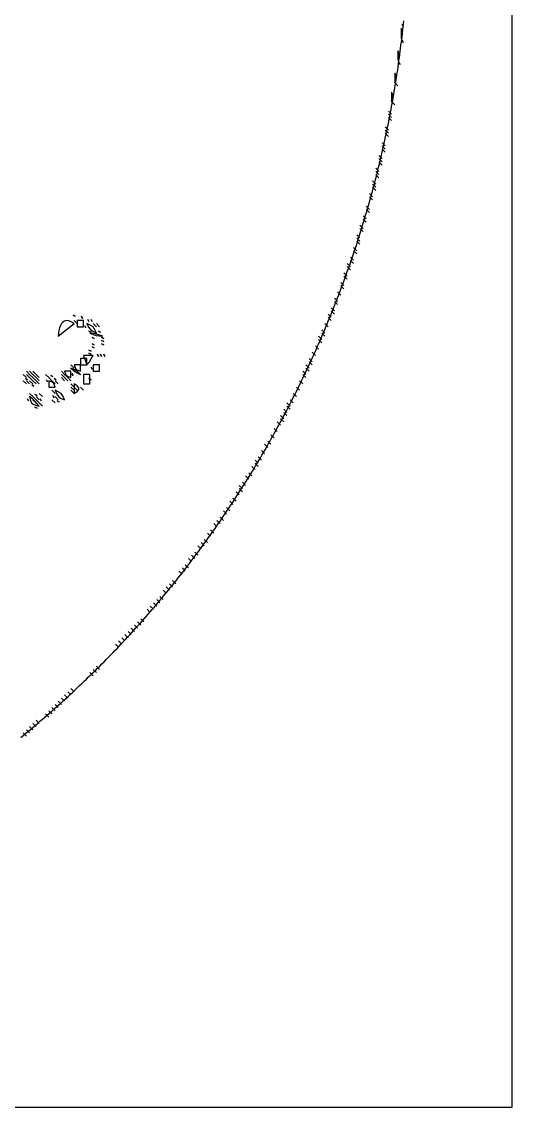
# Model space of a CAD drawing. Extents: x 0 to 750, y 0 to 750.
# Drawn here: x 595.5 to 750, y 0 to 342.2 of the extents above; entities that cross this region are included whole.
import ezdxf

# ---------------------------------------------------------------- set-up
doc = ezdxf.new("R2010")
doc.units = 0
for name, color, linetype in [('C19', 19, 'CONTINUOUS'), ('C250', 250, 'CONTINUOUS'), ('C251', 251, 'CONTINUOUS'), ('C252', 252, 'CONTINUOUS'), ('C253', 253, 'CONTINUOUS'), ('C254', 254, 'CONTINUOUS'), ('C27', 27, 'CONTINUOUS'), ('C28', 28, 'CONTINUOUS'), ('C37', 37, 'CONTINUOUS'), ('C39', 39, 'CONTINUOUS'), ('C47', 47, 'CONTINUOUS'), ('C59', 59, 'CONTINUOUS'), ('C7', 7, 'CONTINUOUS')]:
    doc.layers.add(name, color=color, linetype=linetype)

msp = doc.modelspace()

# ---------------------------------------------------------------- linework, layer by layer
at = {"layer": 'C19'}
for points in [[(616, 247), (616.5785, 245.8609), (617.1166, 245.1544), (617.8464, 244.6207), (619, 244), (618.4504, 245.2381), (617.9591, 245.9591), (617.2381, 246.4504), (616, 247)], [(604, 230), (605, 229), (604, 230)], [(612, 227), (613, 226), (612, 227)]]:
    msp.add_lwpolyline(points, dxfattribs=at)
at = {"layer": 'C250'}
for points in [[(715.6666, 340.6666), (715.3333, 341.3333)], [(715.333313, 341.333344), (715.6667, 340.6666)], [(711, 314), (712, 313), (711, 314)], [(710, 309), (711, 308), (710, 309)], [(709, 304), (710, 303), (709, 304)], [(708, 300), (709, 299), (708, 300)], [(705, 288), (706, 287), (705, 288)], [(703, 281), (704, 280), (703, 281)], [(696, 260), (697, 259), (696, 260)], [(611.666687, 249.666672), (612.3333, 249.3333), (611.6667, 249.6666)], [(614.6666, 248.6666), (614.3333, 249.3333)], [(614.333313, 249.333328), (614.6667, 248.6666)], [(619, 247), (620, 246), (619, 247)], [(690, 245), (691, 244), (690, 245)], [(617.666687, 242.666672), (618.3333, 242.3333), (617.6667, 242.6666)], [(620.666687, 240.666672), (621.3333, 240.3333), (620.6667, 240.6666)], [(619.6666, 236.6666), (619.3333, 237.3333)], [(619.333313, 237.333328), (619.6667, 236.6666)], [(621.6666, 236.6666), (621.3333, 237.3333)], [(621.333313, 237.333328), (621.6667, 236.6666)], [(687, 238), (688, 237), (687, 238)], [(611, 233), (611.97, 232.1021), (612.7917, 231.5566), (614, 231), (613.0298, 231.8978), (612.2082, 232.4432), (611, 233)], [(686, 236), (687, 235), (686, 236)], [(596, 231), (597, 230), (596, 231)], [(598, 231), (599, 230), (598, 231)], [(608, 230), (609, 229), (608, 230)], [(616.666687, 229.666672), (617.3333, 229.3333), (616.6667, 229.6666)], [(598.666687, 227.666672), (599.3333, 227.3333), (598.6667, 227.6666)], [(600, 229), (601, 228), (600, 229)], [(606, 229), (607, 228), (606, 229)], [(611, 228), (612, 227), (611, 228)], [(599, 224), (600, 223), (599, 224)], [(605, 223), (606, 222), (605, 223)], [(676, 216), (677, 215), (676, 216)], [(677, 218), (678, 217), (677, 218)], [(672, 209), (673, 208), (672, 209)], [(666, 199), (667, 198), (666, 199)], [(654, 181), (655, 180), (654, 181)], [(645, 169), (646, 168), (645, 169)], [(641, 164), (642, 163), (641, 164)], [(636, 158), (637, 157), (636, 158)], [(627, 148), (628, 147), (627, 148)], [(628, 149), (629, 148), (628, 149)], [(608, 129), (609, 128), (608, 129)], [(609, 130), (610, 129), (609, 130)], [(599, 121), (600, 120), (599, 121)]]:
    msp.add_lwpolyline(points, dxfattribs=at)
at = {"layer": 'C251'}
for points in [[(714, 333), (714, 330), (714.464, 331.123), (714.464, 331.8769), (714, 333)], [(713, 326), (713, 323), (713.464, 324.123), (713.464, 324.8769), (713, 326)], [(712, 320), (712, 317), (712.464, 318.123), (712.464, 318.8769), (712, 320)], [(711, 313), (712, 312), (711, 313)], [(710, 308), (711, 307), (710, 308)], [(708, 299), (709, 298), (708, 299)], [(707, 295), (708, 294), (707, 295)], [(706, 291), (707, 290), (706, 291)], [(704, 284), (705, 283), (704, 284)], [(701, 274), (702, 273), (701, 274)], [(702, 277), (703, 276), (702, 277)], [(700, 271), (701, 270), (700, 271)], [(699, 268), (700, 267), (699, 268)], [(698, 265), (699, 264), (698, 265)], [(695, 257), (696, 256), (695, 257)], [(693, 252), (694, 251), (693, 252)], [(616.6666, 247.6666), (616.3333, 248.3333)], [(616.333313, 248.333328), (616.6667, 247.6666)], [(691, 247), (692, 246), (691, 247)], [(615.6666, 245.6666), (615.3333, 246.3333)], [(615.333313, 246.333328), (615.6667, 245.6666)], [(616.666687, 244.666672), (617.3333, 244.3333), (616.6667, 244.6666)], [(619.666687, 244.666672), (620.3333, 244.3333), (619.6667, 244.6666)], [(617.666687, 240.666672), (618.3333, 240.3333), (617.6667, 240.6666)], [(688, 240), (689, 239), (688, 240)], [(614, 236), (614, 234), (616, 234), (616, 236), (614, 236)], [(597, 232), (598, 231), (597, 232)], [(599, 230), (600, 229), (599, 230)], [(603, 231), (604, 230), (603, 231)], [(605.666687, 229.666672), (606.3333, 229.3333), (605.6667, 229.6666)], [(608, 232), (609, 231), (608, 232)], [(604, 229), (604, 227), (606, 227), (605.6025, 228.1241), (605.1241, 228.6025), (604, 229)], [(611, 226), (612, 225), (611, 226)], [(598, 225), (599, 224), (598, 225)], [(600, 224), (601, 223), (600, 224)], [(601, 222), (602, 221), (601, 222)], [(675, 214), (676, 213), (675, 214)], [(671, 207), (672, 206), (671, 207)], [(668, 202), (669, 201), (668, 202)], [(663, 194), (664, 193), (663, 194)], [(661, 191), (662, 190), (661, 191)], [(657, 185), (658, 184), (657, 185)], [(659, 188), (660, 187), (659, 188)], [(652, 178), (653, 177), (652, 178)], [(649, 174), (650, 173), (649, 174)], [(637, 159), (638, 158), (637, 159)], [(630, 151), (631, 150), (630, 151)], [(629, 150), (630, 149), (629, 150)], [(606, 127), (607, 126), (606, 127)], [(607, 128), (608, 127), (607, 128)], [(598, 120), (599, 119), (598, 120)]]:
    msp.add_lwpolyline(points, dxfattribs=at)
at = {"layer": 'C252'}
for points in [[(715, 340), (715, 337), (715.464, 338.123), (715.464, 338.8769), (715, 340)], [(709, 303), (710, 302), (709, 303)], [(705, 287), (706, 286), (705, 287)], [(703, 280), (704, 279), (703, 280)], [(697, 262), (698, 261), (697, 262)], [(694, 254), (695, 253), (694, 254)], [(612, 248), (613, 247), (612, 248)], [(618, 247), (619, 246), (618, 247)], [(692, 249), (693, 248), (692, 249)], [(620.666687, 241.666672), (621.3333, 241.3333), (620.6667, 241.6666)], [(689, 242), (690, 241), (689, 242)], [(616.666687, 238.666672), (617.3333, 238.3333), (616.6667, 238.6666)], [(616.666687, 237.666672), (617.3333, 237.3333), (616.6667, 237.6666)], [(620.6666, 236.6666), (620.3333, 237.3333)], [(620.333313, 237.333328), (620.6667, 236.6666)], [(612, 234), (612.3973, 232.8758), (612.8758, 232.3973), (614, 232), (614, 234), (612, 234)], [(618, 234), (618, 232), (620, 232), (620, 234), (618, 234)], [(596.666687, 229.666672), (597.3333, 229.3333), (596.6667, 229.6666)], [(598, 230), (599, 229), (598, 230)], [(599, 232), (600, 231), (599, 232)], [(600, 231), (601, 230), (600, 231)], [(610, 230), (611, 229), (610, 230)], [(615, 231), (615, 228), (617, 228), (617, 231), (615, 231)], [(684, 231), (685, 230), (684, 231)], [(606, 226), (606.5495, 224.7618), (607.0408, 224.0408), (607.7618, 223.5494), (609, 223), (608.4504, 224.2381), (607.9591, 224.9591), (607.2381, 225.4504), (606, 226)], [(682, 227), (683, 226), (682, 227)], [(683, 229), (684, 228), (683, 229)], [(680, 223), (681, 222), (680, 223)], [(681, 225), (682, 224), (681, 225)], [(674, 212), (675, 211), (674, 212)], [(670, 205), (671, 204), (670, 205)], [(665, 197), (666, 196), (665, 197)], [(655, 182), (656, 181), (655, 182)], [(646, 170), (647, 169), (646, 170)], [(642, 165), (643, 164), (642, 165)], [(638, 160), (639, 159), (638, 160)], [(631, 152), (632, 151), (631, 152)], [(605, 126), (606, 125), (605, 126)]]:
    msp.add_lwpolyline(points, dxfattribs=at)
at = {"layer": 'C253'}
for points in [[(713, 323), (714, 322), (713, 323)], [(712, 317), (713, 316), (712, 317)], [(711, 312), (712, 311), (711, 312)], [(710, 307), (711, 306), (710, 307)], [(708, 298), (709, 297), (708, 298)], [(707, 294), (708, 293), (707, 294)], [(706, 290), (707, 289), (706, 290)], [(704, 283), (705, 282), (704, 283)], [(700, 270), (701, 269), (700, 270)], [(696, 259), (697, 258), (696, 259)], [(690, 244), (691, 243), (690, 244)], [(685, 233), (686, 232), (685, 233)], [(686, 235), (687, 234), (686, 235)], [(598, 232), (599, 231), (598, 232)], [(599, 231), (600, 230), (599, 231)], [(600, 230), (601, 229), (600, 230)], [(609, 232), (609.3974, 230.8758), (609.8759, 230.3973), (611, 230), (611, 232), (609, 232)], [(598, 229), (599, 228), (598, 229)], [(612, 228), (612, 225), (612.9628, 225.6364), (613.4442, 226.2182), (613.4442, 226.7817), (612.9628, 227.3635), (612, 228)], [(606.666687, 222.666672), (607.3333, 222.3333), (606.6667, 222.6666)], [(678, 219), (679, 218), (678, 219)], [(679, 221), (680, 220), (679, 221)], [(673, 210), (674, 209), (673, 210)], [(669, 203), (670, 202), (669, 203)], [(667, 200), (668, 199), (667, 200)], [(662, 192), (663, 191), (662, 192)], [(664, 195), (665, 194), (664, 195)], [(660, 189), (661, 188), (660, 189)], [(658, 186), (659, 185), (658, 186)], [(653, 179), (654, 178), (653, 179)], [(650, 175), (651, 174), (650, 175)], [(647, 171), (648, 170), (647, 171)], [(643, 166), (644, 165), (643, 166)], [(639, 161), (640, 160), (639, 161)], [(632, 153), (633, 152), (632, 153)], [(604, 125), (605, 124), (604, 125)], [(596, 118), (597, 117), (596, 118)], [(597, 119), (598, 118), (597, 119)]]:
    msp.add_lwpolyline(points, dxfattribs=at)
at = {"layer": 'C254'}
for points in [[(715.6666, 335.6666), (715.3333, 336.3333)], [(715.333313, 336.333344), (715.6667, 335.6666)], [(714.6666, 328.6666), (714.3333, 329.3333)], [(714.333313, 329.333344), (714.6667, 328.6666)], [(709, 302), (710, 301), (709, 302)], [(701, 273), (702, 272), (701, 273)], [(699, 267), (700, 266), (699, 267)], [(693, 251), (694, 250), (693, 251)], [(597, 231), (598, 230), (597, 231)], [(603.6666, 228.6666), (603.3333, 229.3333)], [(603.333313, 229.333328), (603.6667, 228.6666)], [(604.666687, 230.666672), (605.3333, 230.3333), (604.6667, 230.6666)], [(608, 231), (609, 230), (608, 231)], [(609, 230), (610, 229), (609, 230)], [(599, 229), (600, 228), (599, 229)], [(605, 229), (606, 228), (605, 229)], [(611, 227), (612, 226), (611, 227)], [(598, 224), (598.2703, 222.8265), (598.5836, 222.0616), (599.0617, 221.5835), (599.8265, 221.2702), (601, 221), (600.2995, 221.8677), (599.6114, 222.6114), (598.8677, 223.2995), (598, 224)], [(599.666687, 224.666672), (600.3333, 224.3333), (599.6667, 224.6666)], [(601.6666, 222.6666), (601.3333, 223.3333)], [(601.333313, 223.333328), (601.6667, 222.6666)], [(605.6666, 223.6666), (605.3333, 224.3333)], [(605.333313, 224.333328), (605.6667, 223.6666)], [(677, 217), (678, 216), (677, 217)], [(633, 154), (634, 153), (633, 154)], [(617, 137), (618, 136), (617, 137)], [(618, 138), (619, 137), (618, 138)], [(619, 139), (620, 138), (619, 139)], [(603, 124), (604, 123), (603, 124)]]:
    msp.add_lwpolyline(points, dxfattribs=at)
at = {"layer": 'C27'}
for points in [[(613, 248), (613, 246), (615, 246), (615, 248), (613, 248)], [(617.6666, 232.6666), (617.3333, 233.3333)], [(617.333313, 233.333328), (617.6667, 232.6666)], [(605, 226), (606, 225), (605, 226)], [(614, 227), (615, 226), (614, 227)], [(600, 223), (601, 222), (600, 223)], [(601, 225), (602, 224), (601, 225)], [(599.666687, 220.666672), (600.3333, 220.3333), (599.6667, 220.6666)], [(640, 163), (641, 162), (640, 163)], [(625, 146), (626, 145), (625, 146)], [(611, 132), (612, 131), (611, 132)]]:
    msp.add_lwpolyline(points, dxfattribs=at)
at = {"layer": 'C28'}
for points in [[(609, 231), (610, 230), (609, 231)], [(599, 223), (600, 222), (599, 223)]]:
    msp.add_lwpolyline(points, dxfattribs=at)
at = {"layer": 'C37'}
for points in [[(595.187, 116.597), (595.95, 117.222), (596.7113, 117.8493), (597.4708, 118.4788), (598.2285, 119.1106), (598.9845, 119.7447), (599.7387, 120.3811), (600.4911, 121.0197), (601.2418, 121.6605), (601.9906, 122.3036), (602.7377, 122.949), (603.4829, 123.5965), (604.2264, 124.2464), (604.968, 124.8984), (605.7078, 125.5527), (606.4458, 126.2093), (607.1819, 126.868), (607.9162, 127.529), (608.6486, 128.1922), (609.3792, 128.8577), (610.1079, 129.5253), (610.8348, 130.1951), (611.5598, 130.8672), (612.2829, 131.5415), (613.0041, 132.2179), (613.7234, 132.8966), (614.4408, 133.5774), (615.1563, 134.2605), (615.8699, 134.9457), (616.5816, 135.6332), (617.2913, 136.3228), (617.9992, 137.0146), (618.6931, 137.6969), (619.385, 138.3816), (620.0748, 139.0685), (620.7625, 139.7576), (621.4481, 140.449), (622.1317, 141.1426), (622.8131, 141.8384), (623.4924, 142.5364), (624.1696, 143.2366), (624.8447, 143.9389), (625.5177, 144.6435), (626.1886, 145.3502), (626.8573, 146.0591), (627.524, 146.7701), (628.1885, 147.4833), (628.8508, 148.1986), (629.511, 148.916), (630.1691, 149.6355), (630.825, 150.3571), (631.4788, 151.0809), (632.1304, 151.8067), (632.7799, 152.5346), (633.4272, 153.2646), (634.0723, 153.9966), (634.7153, 154.7307), (635.3561, 155.4668), (635.9947, 156.205), (636.6311, 156.9452), (637.2654, 157.6874), (637.8974, 158.4316), (638.5273, 159.1778), (639.155, 159.926), (639.7804, 160.6762), (640.4037, 161.4283), (641.0248, 162.1824), (641.6436, 162.9385), (642.2602, 163.6965), (642.8746, 164.4565), (643.4868, 165.2184), (644.0968, 165.9822), (644.7045, 166.7479), (645.31, 167.5155), (645.9133, 168.2851), (646.5143, 169.0565), (647.113, 169.8297), (647.7095, 170.6049), (648.3038, 171.3819), (648.8958, 172.1607), (649.4855, 172.9414), (650.073, 173.7239), (650.6582, 174.5083), (651.2411, 175.2944), (651.8217, 176.0824), (652.4001, 176.8722), (652.9762, 177.6637), (653.55, 178.4571), (654.1215, 179.2521), (654.6906, 180.049), (655.2575, 180.8476), (655.8221, 181.648), (656.3844, 182.4501), (656.9444, 183.2539), (657.502, 184.0594), (658.0574, 184.8667), (658.6104, 185.6756), (659.161, 186.4862), (659.7094, 187.2985), (660.2554, 188.1125), (660.7991, 188.9282), (661.3404, 189.7455), (661.8794, 190.5644), (662.416, 191.385), (662.9502, 192.2073), (663.4822, 193.0311), (664.0117, 193.8565), (664.5389, 194.6836), (665.0637, 195.5122), (665.5861, 196.3425), (666.1062, 197.1743), (666.6238, 198.0077), (667.1391, 198.8426), (667.652, 199.6791), (668.1625, 200.5171), (668.6706, 201.3567), (669.1763, 202.1977), (669.6796, 203.0403), (670.1805, 203.8844), (670.679, 204.73), (671.175, 205.5771), (671.6686, 206.4257), (672.1598, 207.2757), (672.6486, 208.1272), (673.135, 208.9801), (673.6189, 209.8345), (674.1003, 210.6904), (674.5793, 211.5476), (675.0559, 212.4063), (675.53, 213.2664), (676.0017, 214.1278), (676.4709, 214.9907), (676.9376, 215.855), (677.4019, 216.7206), (677.8637, 217.5876), (678.323, 218.4559), (678.7799, 219.3256), (679.2342, 220.1966), (679.6861, 221.069), (680.1355, 221.9427), (680.5824, 222.8177), (681.0268, 223.694), (681.4686, 224.5715), (681.908, 225.4504), (682.3449, 226.3306), (682.7792, 227.212), (683.2111, 228.0946), (683.6404, 228.9786), (684.0672, 229.8637), (684.4914, 230.7501), (684.9131, 231.6377), (685.3323, 232.5266), (685.749, 233.4166), (686.1631, 234.3079), (686.5746, 235.2003), (686.9836, 236.0939), (687.39, 236.9887), (687.7939, 237.8846), (688.1952, 238.7817), (688.594, 239.6799), (688.9901, 240.5793), (689.3837, 241.4798), (689.7747, 242.3814), (690.1632, 243.2841), (690.549, 244.1879), (690.9323, 245.0928), (691.3129, 245.9988), (691.691, 246.9059), (692.0664, 247.814), (692.4393, 248.7232), (692.8095, 249.6335), (693.1771, 250.5447), (693.5421, 251.457), (693.9045, 252.3704), (694.2642, 253.2847), (694.6213, 254.2), (694.9758, 255.1164), (695.3277, 256.0337), (695.6769, 256.952), (696.0234, 257.8712), (696.3673, 258.7915), (696.7086, 259.7126), (697.0472, 260.6347), (697.3831, 261.5578), (697.7164, 262.4817), (698.047, 263.4066), (698.3749, 264.3324), (698.7001, 265.2591), (699.0227, 266.1867), (699.3426, 267.1151), (699.6598, 268.0444), (699.9743, 268.9746), (700.2861, 269.9057), (700.5952, 270.8375), (700.9016, 271.7703), (701.2053, 272.7038), (701.5062, 273.6382), (701.8045, 274.5733), (702.1, 275.5093), (702.3928, 276.4461), (702.6829, 277.3836), (702.9703, 278.3219), (703.2549, 279.261), (703.5368, 280.2008), (703.8159, 281.1414), (704.0923, 282.0827), (704.366, 283.0248), (704.6369, 283.9676), (704.905, 284.9111), (705.1704, 285.8552), (705.433, 286.8001), (705.6928, 287.7457), (705.9498, 288.6919), (706.2041, 289.6389), (706.4556, 290.5864), (706.7043, 291.5347), (706.9503, 292.4835), (707.1934, 293.433), (707.4337, 294.3831), (707.6712, 295.3339), (707.906, 296.2852), (708.1379, 297.2371), (708.367, 298.1897), (708.5933, 299.1428), (708.8167, 300.0965), (709.0374, 301.0507), (709.2552, 302.0055), (709.4702, 302.9608), (709.6823, 303.9167), (709.8916, 304.8731), (710.0981, 305.83), (710.3017, 306.7874), (710.5024, 307.7454), (710.7004, 308.7038), (710.8954, 309.6627), (711.0876, 310.622), (711.2769, 311.5819), (711.4633, 312.5422), (711.6469, 313.5029), (711.8276, 314.4641), (712.0054, 315.4257), (712.1803, 316.3877), (712.3524, 317.3502), (712.5215, 318.313), (712.6877, 319.2763), (712.8511, 320.2399), (713.0115, 321.2039), (713.169, 322.1683), (713.3237, 323.133), (713.4753, 324.0981), (713.6241, 325.0635), (713.77, 326.0293), (713.9129, 326.9953), (714.0529, 327.9617), (714.1899, 328.9284), (714.324, 329.8954), (714.4552, 330.8627), (714.5834, 331.8303), (714.7086, 332.7981), (714.8309, 333.7662), (714.9503, 334.7346), (715.0667, 335.7032), (715.1801, 336.672), (715.2905, 337.6411), (715.398, 338.6103), (715.5025, 339.5798), (715.604, 340.5495), (715.7025, 341.5194), (715.798, 342.4895)], [(702, 278), (703, 277), (702, 278)], [(697, 263), (698, 262), (697, 263)], [(694, 255), (695, 254), (694, 255)], [(692, 250), (693, 249), (692, 250)], [(617, 244), (618.0233, 243.58), (618.9328, 243.3091), (619.8758, 243.1336), (621, 243), (619.9766, 243.4199), (619.0672, 243.6908), (618.1241, 243.8663), (617, 244)], [(617.666687, 239.666672), (618.3333, 239.3333), (617.6667, 239.6666)], [(597.6666, 222.6666), (597.3333, 223.3333)], [(597.333313, 223.333328), (597.6667, 222.6666)], [(678, 220), (679, 219), (678, 220)], [(669, 204), (670, 203), (669, 204)], [(656, 184), (657, 183), (656, 184)], [(635, 157), (636, 156), (635, 157)]]:
    msp.add_lwpolyline(points, dxfattribs=at)
at = {"layer": 'C39'}
msp.add_lwpolyline([(620.666687, 242.666672), (621.3333, 242.3333), (620.6667, 242.6666)], dxfattribs=at)
at = {"layer": 'C47'}
for points in [[(707, 296), (708, 295), (707, 296)], [(706, 292), (707, 291), (706, 292)], [(685, 234), (686, 233), (685, 234)], [(651, 177), (652, 176), (651, 177)], [(648, 173), (649, 172), (648, 173)], [(626, 147), (627, 146), (626, 147)], [(610, 131), (611, 130), (610, 131)], [(600, 122), (601, 121), (600, 122)]]:
    msp.add_lwpolyline(points, dxfattribs=at)
at = {"layer": 'C59'}
for points in [[(701, 275), (702, 274), (701, 275)], [(698, 266), (699, 265), (698, 266)], [(607, 243), (612, 247), (611.0587, 247.5541), (610.2405, 247.8596), (609.5367, 247.938), (608.9388, 247.8112), (608.4382, 247.5008), (608.0263, 247.0286), (607.6948, 246.4162), (607.4349, 245.6855), (607.2382, 244.858), (607.096, 243.9556), (607, 243)], [(617.6666, 247.6666), (617.3333, 248.3333)], [(617.333313, 248.333328), (617.6667, 247.6666)], [(689, 243), (690, 242), (689, 243)], [(615, 237), (616, 234), (616.8161, 234.9756), (617.3998, 235.8583), (618, 237), (615, 237)], [(611, 234), (612, 233), (611, 234)], [(611.6666, 230.6666), (611.3333, 231.3333)], [(611.333313, 231.333328), (611.6667, 230.6666)], [(684, 232), (685, 231), (684, 232)], [(596, 229), (597, 228), (596, 229)], [(606, 224), (607, 223), (606, 224)], [(679, 222), (680, 221), (679, 222)], [(664, 196), (665, 195), (664, 196)]]:
    msp.add_lwpolyline(points, dxfattribs=at)
at = {"layer": 'C7'}
for points in [[(0, 750), (0, 0), (750, 0), (750, 750), (0, 750)], [(597, 229), (598, 228), (597, 229)]]:
    msp.add_lwpolyline(points, dxfattribs=at)

doc.saveas('drawing.dxf')
